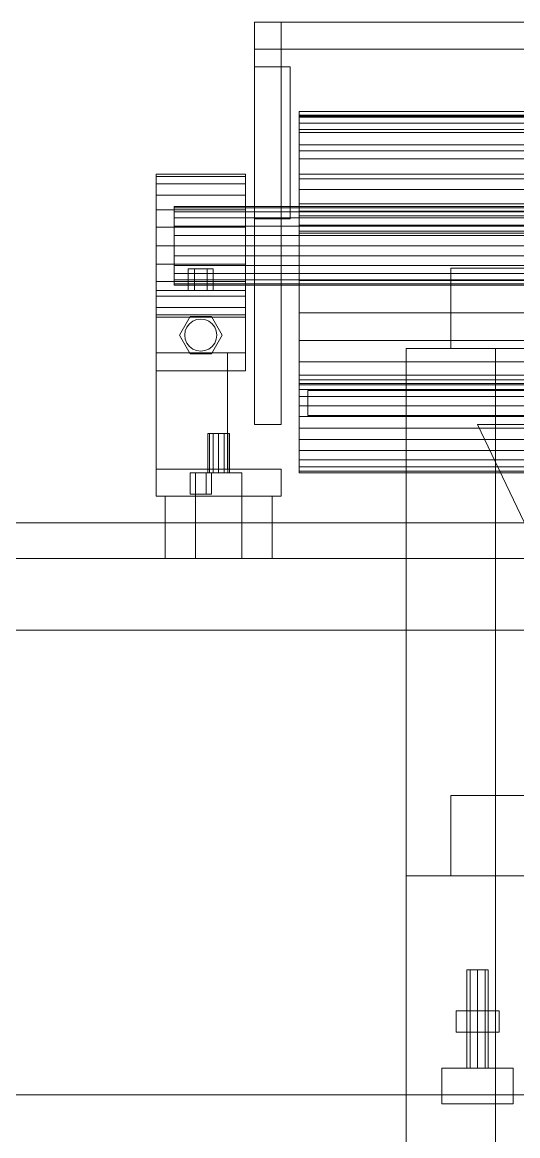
# Model space of a CAD drawing. Header units: millimetres. Extents: x -191664 to 191490, y -197311 to 10263.
# Drawn here: x 12015 to 12292, y 2277 to 2900 of the extents above; entities that cross this region are included whole.
import ezdxf

# ---------------------------------------------------------------- set-up
doc = ezdxf.new("R2010")
doc.units = ezdxf.units.MM
for name, color, linetype, lineweight in [('lateral_dos-mix', 7, 'Continuous', 0), ('lateral_dosificador', 7, 'Continuous', 0), ('lateral_mezcladora', 7, 'Continuous', 0)]:
    doc.layers.add(name, color=color, linetype=linetype, lineweight=lineweight)

msp = doc.modelspace()

# ---------------------------------------------------------------- linework, layer by layer
at = {"layer": 'lateral_dos-mix', "color": 8, "true_color": 0x71848d}
for p, q in [((12254.53, 2762.5), (12254.53, 2717.5)), ((12254.53, 2762.5), (12584.53, 2762.5)), ((12254.53, 2717.5), (12584.53, 2717.5)), ((12254.53, 2467.5), (12254.53, 2422.5)), ((12254.53, 2467.5), (12584.53, 2467.5)), ((12254.53, 2422.5), (12584.53, 2422.5))]:
    msp.add_line(p, q, dxfattribs=at)
at = {"layer": 'lateral_dos-mix', "color": 139, "true_color": 0x344b58}
for p, q in [((12279.53, 2717.5), (12229.53, 2717.5)), ((12229.53, 20), (12229.53, 2717.5)), ((12279.53, 2717.5), (12279.53, 20)), ((12279.53, 2422.5), (12229.53, 2422.5)), ((12229.53, 20), (12229.53, 2422.5)), ((12279.53, 2422.5), (12279.53, 20))]:
    msp.add_line(p, q, dxfattribs=at)
at = {"layer": 'lateral_dos-mix', "color": 253, "true_color": 0xb5b395}
for p, q in [((12269.53, 2675), (12569.53, 2675)), ((12319.53, 2570), (12269.53, 2675))]:
    msp.add_line(p, q, dxfattribs=at)
at = {"layer": 'lateral_dosificador', "color": 253, "true_color": 0x9caaa6}
for p, q in [((12144.53, 2900), (12159.53, 2900)), ((12144.53, 2900), (12144.53, 2675)), ((12144.53, 2900), (12694.53, 2900)), ((12144.53, 2900), (12144.53, 2885)), ((12159.53, 2675), (12159.53, 2900)), ((12144.53, 2885), (12694.53, 2885)), ((12089.53, 2715), (12129.53, 2715)), ((12089.53, 2650), (12089.53, 2715)), ((12129.53, 2715), (12129.53, 2650)), ((12144.53, 2675), (12159.53, 2675)), ((12089.53, 2650), (12129.53, 2650)), ((11649.53, 2620), (13189.53, 2620)), ((11649.53, 2600), (13189.53, 2600)), ((11649.53, 2560), (13189.53, 2560))]:
    msp.add_line(p, q, dxfattribs=at)
at = {"layer": 'lateral_dosificador', "color": 254, "true_color": 0xd8e0dc}
for p, q in [((12144.53, 2875), (12164.53, 2875)), ((12144.53, 2875), (12144.53, 2790)), ((12164.53, 2790), (12164.53, 2875)), ((12144.53, 2790), (12164.53, 2790))]:
    msp.add_line(p, q, dxfattribs=at)
at = {"layer": 'lateral_dosificador', "color": 132, "true_color": 0x06bec7}
for p, q in [((12169.53, 2847.44), (12169.53, 2850)), ((12169.53, 2850), (12669.53, 2850)), ((12169.53, 2846.88), (12169.53, 2848)), ((12169.53, 2839.95), (12169.53, 2847.44)), ((12169.53, 2847.44), (12669.53, 2847.44)), ((12169.53, 2843.58), (12169.53, 2846.88)), ((12169.53, 2846.88), (12669.53, 2846.88)), ((12169.53, 2838.33), (12169.53, 2843.58)), ((12169.53, 2843.58), (12669.53, 2843.58)), ((12169.53, 2828.03), (12169.53, 2839.95)), ((12169.53, 2839.95), (12669.53, 2839.95)), ((12169.53, 2831.5), (12169.53, 2838.33)), ((12169.53, 2838.33), (12669.53, 2838.33)), ((12169.53, 2823.54), (12169.53, 2831.5)), ((12169.53, 2831.5), (12669.53, 2831.5)), ((12169.53, 2812.5), (12169.53, 2828.03)), ((12169.53, 2828.03), (12669.53, 2828.03)), ((12169.53, 2815), (12169.53, 2823.54)), ((12169.53, 2823.54), (12669.53, 2823.54)), ((12089.53, 2813.64), (12089.53, 2815)), ((12089.53, 2815), (12139.53, 2815)), ((12089.53, 2809.64), (12089.53, 2813.64)), ((12089.53, 2813.64), (12139.53, 2813.64)), ((12089.53, 2803.28), (12089.53, 2809.64)), ((12089.53, 2809.64), (12139.53, 2809.64)), ((12139.53, 2813.64), (12139.53, 2815)), ((12139.53, 2809.64), (12139.53, 2813.64)), ((12139.53, 2803.28), (12139.53, 2809.64)), ((12169.53, 2806.46), (12169.53, 2815)), ((12669.53, 2815), (12169.53, 2815)), ((12169.53, 2794.41), (12169.53, 2812.5)), ((12169.53, 2812.5), (12669.53, 2812.5)), ((12089.53, 2795), (12089.53, 2803.28)), ((12089.53, 2803.28), (12139.53, 2803.28)), ((12139.53, 2795), (12139.53, 2803.28)), ((12169.53, 2806.46), (12169.53, 2798.5)), ((12169.53, 2806.46), (12669.53, 2806.46)), ((12169.53, 2798.5), (12169.53, 2791.67)), ((12169.53, 2798.5), (12669.53, 2798.5)), ((12089.53, 2785.35), (12089.53, 2795)), ((12089.53, 2795), (12139.53, 2795)), ((12139.53, 2785.35), (12139.53, 2795)), ((12169.53, 2775), (12169.53, 2794.41)), ((12169.53, 2794.41), (12669.53, 2794.41)), ((12169.53, 2791.67), (12169.53, 2786.42)), ((12169.53, 2791.67), (12669.53, 2791.67)), ((12089.53, 2775), (12089.53, 2785.35)), ((12089.53, 2785.35), (12139.53, 2785.35)), ((12139.53, 2775), (12139.53, 2785.35)), ((12169.53, 2786.42), (12169.53, 2783.12)), ((12169.53, 2786.42), (12669.53, 2786.42)), ((12169.53, 2783.12), (12169.53, 2782)), ((12169.53, 2783.12), (12669.53, 2783.12)), ((12169.53, 2782), (12669.53, 2782)), ((12089.53, 2764.65), (12089.53, 2775)), ((12139.53, 2775), (12089.53, 2775)), ((12139.53, 2775), (12139.53, 2764.65)), ((12169.53, 2755.59), (12169.53, 2775)), ((12669.53, 2775), (12169.53, 2775)), ((12089.53, 2764.65), (12089.53, 2755)), ((12089.53, 2764.65), (12139.53, 2764.65)), ((12139.53, 2764.65), (12139.53, 2755)), ((12089.53, 2755), (12089.53, 2746.72)), ((12089.53, 2755), (12139.53, 2755)), ((12139.53, 2755), (12139.53, 2746.72)), ((12169.53, 2755.59), (12169.53, 2737.5)), ((12169.53, 2755.59), (12669.53, 2755.59)), ((12089.53, 2750), (12139.53, 2750)), ((12089.53, 2715), (12089.53, 2750)), ((12139.53, 2750), (12139.53, 2715)), ((12089.53, 2746.72), (12089.53, 2740.36)), ((12089.53, 2746.72), (12139.53, 2746.72)), ((12139.53, 2746.72), (12139.53, 2740.36)), ((12089.53, 2740.36), (12089.53, 2736.36)), ((12089.53, 2740.36), (12139.53, 2740.36)), ((12089.53, 2736.36), (12089.53, 2735)), ((12089.53, 2736.36), (12139.53, 2736.36)), ((12089.53, 2735), (12139.53, 2735)), ((12139.53, 2740.36), (12139.53, 2736.36)), ((12139.53, 2736.36), (12139.53, 2735)), ((12169.53, 2737.5), (12169.53, 2721.97)), ((12169.53, 2737.5), (12669.53, 2737.5)), ((12169.53, 2721.97), (12169.53, 2710.05)), ((12169.53, 2721.97), (12669.53, 2721.97)), ((12089.53, 2715), (12139.53, 2715)), ((12169.53, 2710.05), (12169.53, 2702.56)), ((12169.53, 2710.05), (12669.53, 2710.05)), ((12169.53, 2702.56), (12169.53, 2700)), ((12169.53, 2702.56), (12669.53, 2702.56)), ((12169.53, 2700), (12669.53, 2700)), ((12169.53, 2697.15), (12169.53, 2698)), ((12169.53, 2694.65), (12169.53, 2697.15)), ((12169.53, 2697.15), (12669.53, 2697.15)), ((12169.53, 2690.68), (12169.53, 2694.65)), ((12169.53, 2694.65), (12669.53, 2694.65)), ((12169.53, 2685.5), (12169.53, 2690.68)), ((12169.53, 2690.68), (12669.53, 2690.68)), ((12169.53, 2679.47), (12169.53, 2685.5)), ((12169.53, 2685.5), (12669.53, 2685.5)), ((12169.53, 2673), (12169.53, 2679.47)), ((12169.53, 2679.47), (12669.53, 2679.47)), ((12169.53, 2666.53), (12169.53, 2673)), ((12669.53, 2673), (12169.53, 2673)), ((12169.53, 2666.53), (12169.53, 2660.5)), ((12169.53, 2666.53), (12669.53, 2666.53)), ((12169.53, 2660.5), (12169.53, 2655.32)), ((12169.53, 2660.5), (12669.53, 2660.5)), ((12169.53, 2655.32), (12169.53, 2651.35)), ((12169.53, 2655.32), (12669.53, 2655.32)), ((12089.53, 2650), (12159.53, 2650)), ((12089.53, 2635), (12089.53, 2650)), ((12159.53, 2650), (12159.53, 2635)), ((12169.53, 2651.35), (12169.53, 2648.85)), ((12169.53, 2651.35), (12669.53, 2651.35)), ((12169.53, 2648.85), (12169.53, 2648)), ((12169.53, 2648.85), (12669.53, 2648.85)), ((12169.53, 2648), (12669.53, 2648)), ((12089.53, 2635), (12159.53, 2635))]:
    msp.add_line(p, q, dxfattribs=at)
at = {"layer": 'lateral_dosificador', "color": 72, "true_color": 0x64ca32}
for p, q in [((12169.53, 2848), (12169.53, 2850)), ((12169.53, 2848), (12669.53, 2848)), ((12169.53, 2698), (12169.53, 2700)), ((12169.53, 2698), (12669.53, 2698))]:
    msp.add_line(p, q, dxfattribs=at)
at = {"layer": 'lateral_dosificador', "color": 40, "true_color": 0xe6c527}
for p, q in [((12099.53, 2796.25), (12099.53, 2797)), ((12099.53, 2797), (12739.53, 2797)), ((12099.53, 2794.05), (12099.53, 2796.25)), ((12099.53, 2796.25), (12739.53, 2796.25)), ((12099.53, 2790.56), (12099.53, 2794.05)), ((12099.53, 2794.05), (12739.53, 2794.05)), ((12099.53, 2786), (12099.53, 2790.56)), ((12099.53, 2790.56), (12739.53, 2790.56)), ((12099.53, 2780.69), (12099.53, 2786)), ((12099.53, 2786), (12739.53, 2786)), ((12099.53, 2775), (12099.53, 2780.69)), ((12099.53, 2780.69), (12739.53, 2780.69)), ((12099.53, 2769.31), (12099.53, 2775)), ((12739.53, 2775), (12099.53, 2775)), ((12099.53, 2769.31), (12099.53, 2764)), ((12099.53, 2769.31), (12739.53, 2769.31)), ((12099.53, 2764), (12099.53, 2759.44)), ((12099.53, 2764), (12739.53, 2764)), ((12099.53, 2759.44), (12099.53, 2755.95)), ((12099.53, 2759.44), (12739.53, 2759.44)), ((12099.53, 2755.95), (12099.53, 2753.75)), ((12099.53, 2755.95), (12739.53, 2755.95)), ((12099.53, 2753.75), (12099.53, 2753)), ((12099.53, 2753.75), (12739.53, 2753.75)), ((12099.53, 2753), (12739.53, 2753)), ((12105.84, 2727.33), (12106.73, 2729.5)), ((12106.73, 2729.5), (12108.16, 2731.36)), ((12108.16, 2731.36), (12110.03, 2732.79)), ((12110.03, 2732.79), (12112.2, 2733.69)), ((12112.2, 2733.69), (12114.53, 2734)), ((12114.53, 2734), (12116.86, 2733.69)), ((12116.86, 2733.69), (12119.03, 2732.79)), ((12119.03, 2732.79), (12120.89, 2731.36)), ((12120.89, 2731.36), (12122.32, 2729.5)), ((12122.32, 2729.5), (12123.22, 2727.33)), ((12105.53, 2725), (12105.84, 2727.33)), ((12105.84, 2722.67), (12105.53, 2725)), ((12106.73, 2720.5), (12105.84, 2722.67)), ((12123.22, 2722.67), (12122.32, 2720.5)), ((12123.22, 2727.33), (12123.53, 2725)), ((12123.53, 2725), (12123.22, 2722.67)), ((12108.16, 2718.64), (12106.73, 2720.5)), ((12110.03, 2717.21), (12108.16, 2718.64)), ((12112.2, 2716.31), (12110.03, 2717.21)), ((12114.53, 2716), (12112.2, 2716.31)), ((12116.86, 2716.31), (12114.53, 2716)), ((12119.03, 2717.21), (12116.86, 2716.31)), ((12120.89, 2718.64), (12119.03, 2717.21)), ((12122.32, 2720.5), (12120.89, 2718.64)), ((12089.53, 2705), (12089.53, 2715)), ((12139.53, 2715), (12139.53, 2705)), ((12089.53, 2705), (12139.53, 2705)), ((12094.53, 2635), (12154.53, 2635)), ((12094.53, 2600), (12094.53, 2635)), ((12154.53, 2635), (12154.53, 2600)), ((12094.53, 2600), (12154.53, 2600))]:
    msp.add_line(p, q, dxfattribs=at)
at = {"layer": 'lateral_dosificador', "color": 43, "true_color": 0xe7bf45}
for p, q in [((12111.03, 2762), (12107.53, 2762)), ((12107.53, 2750), (12107.53, 2762)), ((12118.03, 2762), (12111.03, 2762)), ((12111.03, 2750), (12111.03, 2762)), ((12121.53, 2762), (12118.03, 2762)), ((12118.03, 2750), (12118.03, 2762)), ((12121.53, 2762), (12121.53, 2750)), ((12111.03, 2750), (12107.53, 2750)), ((12118.03, 2750), (12111.03, 2750)), ((12118.03, 2750), (12121.53, 2750)), ((12102.53, 2725), (12108.53, 2735.39)), ((12108.53, 2735.39), (12120.53, 2735.39)), ((12120.53, 2735.39), (12126.53, 2725)), ((12108.53, 2714.61), (12102.53, 2725)), ((12126.53, 2725), (12120.53, 2714.61)), ((12120.53, 2714.61), (12108.53, 2714.61)), ((12111.53, 2648), (12108.53, 2648)), ((12108.53, 2636), (12108.53, 2648)), ((12117.53, 2648), (12111.53, 2648)), ((12111.53, 2636), (12111.53, 2648)), ((12111.53, 2648), (12137.53, 2648)), ((12111.53, 2648), (12111.53, 2600)), ((12120.53, 2648), (12117.53, 2648)), ((12117.53, 2636), (12117.53, 2648)), ((12120.53, 2648), (12120.53, 2636)), ((12137.53, 2600), (12137.53, 2648)), ((12111.53, 2636), (12108.53, 2636)), ((12117.53, 2636), (12111.53, 2636)), ((12117.53, 2636), (12120.53, 2636)), ((12111.53, 2600), (12137.53, 2600))]:
    msp.add_line(p, q, dxfattribs=at)
at = {"layer": 'lateral_dosificador', "color": 129, "true_color": 0x304542}
for p, q in [((12174.53, 2694), (12664.53, 2694)), ((12174.53, 2694), (12174.53, 2680)), ((12174.53, 2680), (12664.53, 2680))]:
    msp.add_line(p, q, dxfattribs=at)
at = {"layer": 'lateral_dosificador', "color": 252, "true_color": 0x798e91}
for p, q in [((12119.33, 2670), (12118.53, 2670)), ((12118.53, 2648), (12118.53, 2670)), ((12121.53, 2670), (12119.33, 2670)), ((12119.33, 2648), (12119.33, 2670)), ((12124.53, 2670), (12121.53, 2670)), ((12121.53, 2648), (12121.53, 2670)), ((12127.53, 2670), (12124.53, 2670)), ((12124.53, 2648), (12124.53, 2670)), ((12129.72, 2670), (12127.53, 2670)), ((12127.53, 2648), (12127.53, 2670)), ((12130.53, 2670), (12129.72, 2670)), ((12129.72, 2648), (12129.72, 2670)), ((12130.53, 2670), (12130.53, 2648)), ((12119.33, 2648), (12118.53, 2648)), ((12121.53, 2648), (12119.33, 2648)), ((12124.53, 2648), (12121.53, 2648)), ((12127.53, 2648), (12124.53, 2648)), ((12129.72, 2648), (12127.53, 2648)), ((12129.72, 2648), (12130.53, 2648))]:
    msp.add_line(p, q, dxfattribs=at)
at = {"layer": 'lateral_mezcladora', "color": 149, "true_color": 0x3c4245}
for p, q in [((12265.29, 2370), (12263.53, 2370)), ((12263.53, 2315), (12263.53, 2370)), ((12269.53, 2370), (12265.29, 2370)), ((12265.29, 2315), (12265.29, 2370)), ((12273.77, 2370), (12269.53, 2370)), ((12269.53, 2315), (12269.53, 2370)), ((12275.53, 2370), (12273.77, 2370)), ((12273.77, 2315), (12273.77, 2370)), ((12275.53, 2370), (12275.53, 2315)), ((12265.29, 2315), (12263.53, 2315)), ((12269.53, 2315), (12265.29, 2315)), ((12273.77, 2315), (12269.53, 2315)), ((12273.77, 2315), (12275.53, 2315))]:
    msp.add_line(p, q, dxfattribs=at)
at = {"layer": 'lateral_mezcladora', "color": 43, "true_color": 0xe7bf45}
for p, q in [((12263.53, 2347), (12257.53, 2347)), ((12257.53, 2335), (12257.53, 2347)), ((12275.53, 2347), (12263.53, 2347)), ((12263.53, 2335), (12263.53, 2347)), ((12281.53, 2347), (12275.53, 2347)), ((12275.53, 2335), (12275.53, 2347)), ((12281.53, 2347), (12281.53, 2335)), ((12263.53, 2335), (12257.53, 2335)), ((12275.53, 2335), (12263.53, 2335)), ((12275.53, 2335), (12281.53, 2335))]:
    msp.add_line(p, q, dxfattribs=at)
at = {"layer": 'lateral_mezcladora', "color": 251, "true_color": 0x64686b}
for p, q in [((12249.53, 2315), (12289.53, 2315)), ((12249.53, 2315), (12249.53, 2295)), ((12289.53, 2295), (12289.53, 2315)), ((12249.53, 2295), (12289.53, 2295))]:
    msp.add_line(p, q, dxfattribs=at)
at = {"layer": 'lateral_mezcladora', "color": 252, "true_color": 0x8b8c91}
msp.add_line((10569.53, 2300), (16769.53, 2300), dxfattribs=at)

doc.saveas('drawing.dxf')
